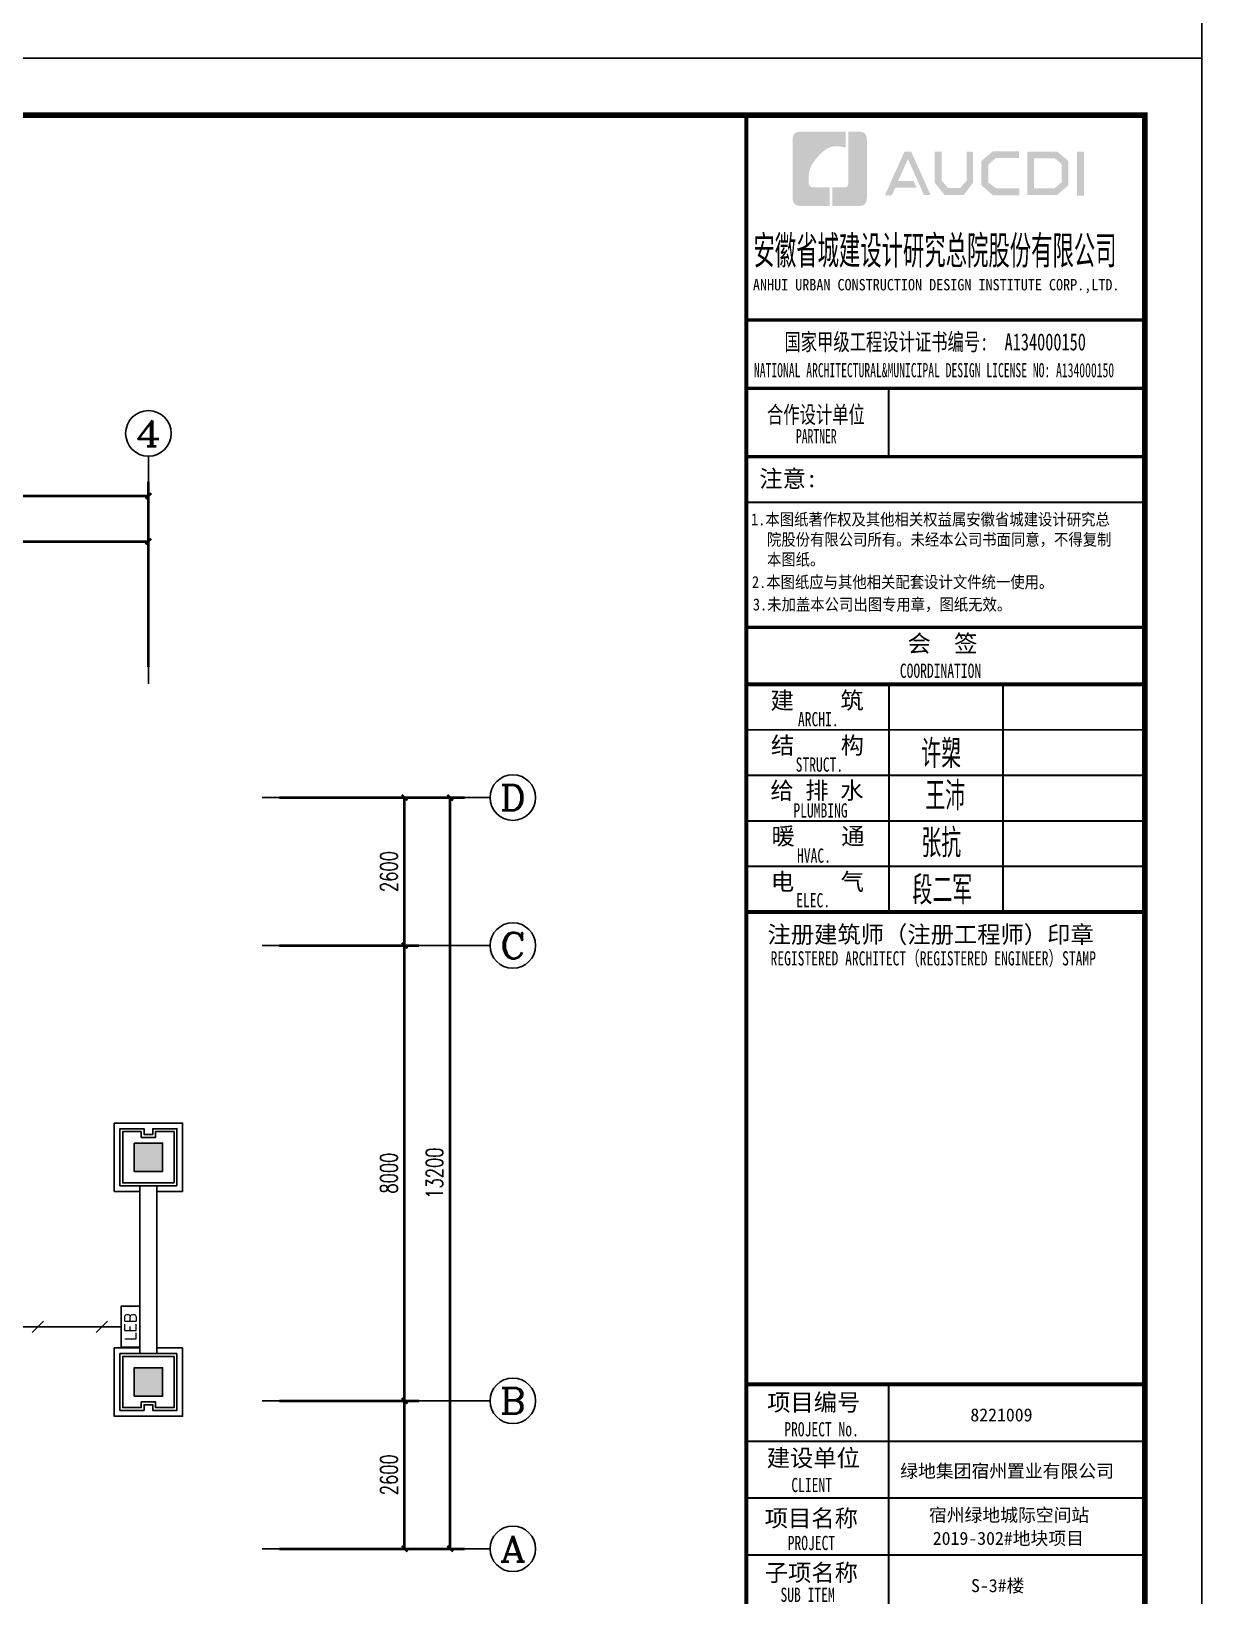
# Model space of a CAD drawing. Extents: x 621174 to 1725648, y -986053 to 860327.
# Drawn here: x 736054 to 756610, y -971068 to -943578 of the extents above; entities that cross this region are included whole.
import ezdxf
from ezdxf.enums import TextEntityAlignment as Align

# ---------------------------------------------------------------- set-up
doc = ezdxf.new("R2010")
doc.units = 0
doc.header["$LTSCALE"] = 1000
doc.header["$MEASUREMENT"] = 0
doc.linetypes.add('CENTER2', pattern=[1.125, 0.75, -0.125, 0.125, -0.125])
doc.layers.get('Defpoints').update_dxf_attribs({"color": 8})
for name, color, linetype in [('0-看线', 8, 'Continuous'), ('AXIS', 8, 'Continuous'), ('AXIS_TEXT', 8, 'Continuous'), ('C-AXIS(轴号)', 8, 'Continuous'), ('C-AXIS-T(字)', 8, 'Continuous'), ('COLUMN', 8, 'Continuous'), ('EQUIP-照明', 3, 'Continuous'), ('PUB_TITLE', 7, 'Continuous'), ('SHTLN', 4, 'Continuous'), ('WIRE-接地', 2, 'Continuous'), ('图框', 140, 'Continuous'), ('图签文字', 147, 'Continuous'), ('外包石材', 8, 'Continuous'), ('折板线', 8, 'Continuous'), ('立面线', 8, 'Continuous')]:
    doc.layers.add(name, color=color, linetype=linetype)
for name, color, linetype, lineweight in [('PUB_HATCH', 8, 'Continuous', 9), ('WALL', 8, 'Continuous', 40), ('图签', 147, 'Continuous', 18)]:
    doc.layers.add(name, color=color, linetype=linetype, lineweight=lineweight)
doc.styles.add('_TCH_AXIS', font='COMPLEX', dxfattribs={"bigfont": 'GBCBIG'})
doc.styles.add('_TCH_DIM_T3', font='SIMPLEX', dxfattribs={"width": 0.705882, "bigfont": 'GBCBIG'})
doc.styles.add('_TEL_DIM', font='SIMPLEX', dxfattribs={"width": 0.8, "height": 3.5, "bigfont": 'HZTXT'})
doc.styles.add('COMPLEX', font='COMPLEX')
doc.styles.add('HT', font='simhei.ttf')
doc.styles.add('宋体', font='', dxfattribs={"height": 50})
doc.styles.add('建筑图签-1', font='simhei.ttf', dxfattribs={"width": 0.7})
doc.styles.add('建筑图签-2', font='TXT.shx', dxfattribs={"width": 0.5, "bigfont": 'HZTXT.shx'})
doc.styles.get('宋体').set_extended_font_data('SimSun')
doc.dimstyles.new('_TCH_ARCH&&100', dxfattribs={"dimtxt": 297.5, "dimasz": 100, "dimexe": 250, "dimexo": 300, "dimgap": 126.25, "dimtad": 1, "dimdec": 0, "dimzin": 0, "dimdsep": 46, "dimtxsty": '_TCH_DIM_T3', "dimblk": 'ARCHTICK', "dimcen": 0.09, "dimclrt": 7, "dimazin": 2, "dimtfac": 1, "dimtdec": 0, "dimtix": 1, "dimtmove": 2, "dimatfit": 3, "dimfxl": 1, "dimtolj": 1, "dimtzin": 0, "dimarcsym": 0})

# ---------------------------------------------------------------- blocks, each defined once
blk = doc.blocks.new('院标1')
h = blk.add_hatch(color=150)
h.dxf.hatch_style = 1
h.set_gradient(color1=(33, 113, 253), color2=(33, 113, 253), tint=1, name='INVCURVED')
edge = h.paths.add_edge_path()
edge.add_spline(control_points=[(116373, 648379), (116379, 648379), (116382, 648379), (116391, 648379), (116391, 648379), (116391, 648379), (116616, 648379), (116616, 648379), (116616, 648379), (116616, 648379), (116616, 648054), (116616, 648054), (116616, 648054), (116616, 648054), (116108, 648054), (116108, 648054), (116108, 648054), (116028, 648054), (115963, 648111), (115963, 648199), (115963, 648199), (115963, 648199), (115963, 649215), (115963, 649215), (115963, 649215), (115963, 649295), (116018, 649360), (116108, 649360), (116108, 649360), (116108, 649360), (116897, 649360), (116897, 649360), (116897, 649360), (116897, 649360), (116897, 649080), (116897, 649080), (116897, 649080), (116897, 649080), (116566, 649140), (116356, 648859), (116356, 648859), (116245, 648719), (116240, 648545), (116247, 648466), (116247, 648466), (116254, 648386), (116247, 648466), (116247, 648466), (116247, 648466), (116247, 648466), (116258, 648374), (116373, 648379)], knot_values=[0, 0, 0, 0, 0.071429, 0.071429, 0.071429, 0.107143, 0.142857, 0.142857, 0.142857, 0.178571, 0.214286, 0.214286, 0.214286, 0.25, 0.285714, 0.285714, 0.285714, 0.321429, 0.357143, 0.357143, 0.357143, 0.392857, 0.428571, 0.428571, 0.428571, 0.464286, 0.5, 0.5, 0.5, 0.535714, 0.571429, 0.571429, 0.571429, 0.607143, 0.642857, 0.642857, 0.642857, 0.678571, 0.714286, 0.714286, 0.714286, 0.75, 0.785714, 0.785714, 0.785714, 0.821429, 0.857143, 0.857143, 0.857143, 0.928571, 1, 1, 1, 1], degree=3, periodic=0)
h = blk.add_hatch(color=150)
h.dxf.hatch_style = 1
h.set_gradient(color1=(33, 113, 253), color2=(33, 113, 253), tint=1, name='INVCURVED')
edge = h.paths.add_edge_path()
edge.add_spline(control_points=[(117268, 649215), (117268, 649215), (117268, 648199), (117268, 648199), (117268, 648199), (117268, 648114), (117212, 648054), (117123, 648054), (117123, 648054), (117123, 648054), (116663, 648054), (116663, 648054), (116663, 648054), (116663, 648054), (116663, 648379), (116663, 648379), (116663, 648379), (116663, 648379), (116865, 648379), (116865, 648379), (116865, 648379), (116907, 648379), (116941, 648413), (116941, 648455), (116941, 648455), (116941, 648455), (116941, 649360), (116941, 649360), (116941, 649360), (116941, 649360), (117123, 649360), (117123, 649360), (117123, 649360), (117204, 649360), (117268, 649306), (117268, 649215)], knot_values=[0, 0, 0, 0, 0.1, 0.1, 0.1, 0.15, 0.2, 0.2, 0.2, 0.25, 0.3, 0.3, 0.3, 0.35, 0.4, 0.4, 0.4, 0.45, 0.5, 0.5, 0.5, 0.55, 0.6, 0.6, 0.6, 0.65, 0.7, 0.7, 0.7, 0.75, 0.8, 0.8, 0.8, 0.9, 1, 1, 1, 1], degree=3, periodic=0)
blk = doc.blocks.new('2q3q2342q35q2343r5q23rwetr')
at = {"layer": 'PUB_TITLE'}
h = blk.add_hatch(color=147, dxfattribs=at)
h.paths.add_polyline_path([(3533426, 3160669), (3533552, 3160669), (3533552, 3159898), (3533426, 3159898)])
h.paths.add_polyline_path([(3532673, 3160552), (3532673, 3160026), (3533034, 3160026), (3533158, 3160133), (3533158, 3160451), (3533038, 3160552)], flags=16)
h.paths.add_polyline_path([(3532555, 3160670), (3532555, 3159908), (3533078, 3159908), (3533276, 3160078), (3533276, 3160506), (3533081, 3160670)])
h.paths.add_polyline_path([(3532412, 3160674), (3532412, 3160558), (3532005, 3160558), (3531873, 3160447), (3531873, 3160128), (3532005, 3160025), (3532415, 3160025), (3532415, 3159904), (3531951, 3159904), (3531748, 3160078), (3531748, 3160506), (3531947, 3160674)])
h.paths.add_polyline_path([(3530929, 3160672), (3531050, 3160672), (3531050, 3160161), (3531164, 3160030), (3531375, 3160030), (3531489, 3160161), (3531489, 3160672), (3531603, 3160672), (3531603, 3160124), (3531438, 3159907), (3531101, 3159907), (3530929, 3160126)])
h.paths.add_polyline_path([(3530398, 3160671), (3530515, 3160671), (3530857, 3159906), (3530741, 3159906), (3530459, 3160540), (3530284, 3160152), (3530556, 3160152), (3530616, 3160037), (3530236, 3160037), (3530177, 3159904), (3530054, 3159904)])
at = {"layer": '图框'}
for p, q in [((3527618, 3157710), (3534618, 3157710)), ((3527618, 3157710), (3534618, 3157710)), ((3527618, 3156510), (3534618, 3156510))]:
    blk.add_line(p, q, dxfattribs=at)
for points, const_width in [([(3527618, 3121310), (3527618, 3161310)], 70), ([(3527618, 3157710), (3534618, 3157710)], 60), ([(3527618, 3156510), (3534618, 3156510)], 60), ([(3527618, 3156510), (3534618, 3156510)], 60), ([(3530118, 3156510), (3530118, 3155310)], 35), ([(3527618, 3155310), (3534618, 3155310)], 60), ([(3527618, 3155310), (3534618, 3155310)], 60), ([(3527618, 3154510), (3534618, 3154510)], 35), ([(3527626, 3152310), (3534626, 3152310)], 60), ([(3527626, 3151310), (3534626, 3151310)], 70), ([(3527626, 3151310), (3534626, 3151310)], 70), ([(3530126, 3151310), (3530126, 3147310)], 35), ([(3532126, 3151310), (3532126, 3147310)], 35), ([(3527626, 3150510), (3534626, 3150510)], 35), ([(3527626, 3149710), (3534626, 3149710)], 35), ([(3527626, 3148910), (3534626, 3148910)], 35), ([(3527626, 3148110), (3534626, 3148110)], 35), ([(3527626, 3147310), (3534626, 3147310)], 70), ([(3527618, 3139010), (3534618, 3139010)], 70), ([(3527618, 3139010), (3534618, 3139010)], 70), ([(3530118, 3135010), (3530118, 3139010)], 35), ([(3527618, 3138010), (3534618, 3138010)], 35), ([(3527618, 3137010), (3534618, 3137010)], 35), ([(3527618, 3136010), (3534618, 3136010)], 35)]:
    blk.add_lwpolyline(points, dxfattribs=dict(at, const_width=const_width))
blk.add_blockref('院标1', (3412469, 2511661))
at = {"layer": 'PUB_TITLE', "style": 'HT', "width": 0.88}
for s, p in [('1.本图纸著作权及其他相关权益属安徽省城建设计研究总', (3527703, 3154103)), ('院股份有限公司所有。未经本公司书面同意，不得复制', (3527983, 3153749)), ('本图纸。', (3527983, 3153399)), (' 2.本图纸应与其他相关配套设计文件统一使用。 ', (3527593, 3153002)), ('3.未加盖本公司出图专用章，图纸无效。', (3527736, 3152608))]:
    blk.add_text(s, height=210, dxfattribs=at).set_placement(p)
at = {"layer": '图签', "color": 2, "style": '宋体'}
for s, height, p in [('8221009', 229.3, (3531555, 3138358)), ('绿地集团宿州置业有限公司', 229.34, (3530323, 3137372)), ('宿州绿地城际空间站', 229.3, (3530828, 3136598)), ('2019-302#地块项目', 229.34, (3530895, 3136189)), ('S-3#楼', 229.3, (3531567, 3135358))]:
    blk.add_text(s, height=height, dxfattribs=at).set_placement(p)
at = {"layer": '图签文字', "color": 7, "style": '建筑图签-1'}
for s, height, width, p in [('安徽省城建设计研究总院股份有限公司', 500, 0.55, (3527746, 3158687)), ('国家甲级工程设计证书编号:  A134000150', 300, 0.7, (3528290, 3157177)), ('合作设计单位', 300, 0.7, (3527983, 3155900))]:
    blk.add_text(s, height=height, dxfattribs=dict(at, width=width)).set_placement(p)
at = {"layer": '图签文字', "linetype": 'Continuous', "style": '建筑图签-1', "width": 0.91}
blk.add_text('ANHUI URBAN CONSTRUCTION DESIGN INSTITUTE CORP.,LTD.', height=200, dxfattribs=at).set_placement((3527736, 3158232))
at = {"layer": '图签文字', "style": '建筑图签-1'}
for s, width, p in [('NATIONAL ARCHITECTURAL&MUNICIPAL DESIGN LICENSE NO: A134000150', 0.6, (3527754, 3156705)), ('PARTNER', 0.6, (3528492, 3155544)), ('COORDINATION', 0.7, (3530317, 3151423)), ('ARCHI.', 0.7, (3528527, 3150572)), ('STRUCT.', 0.7, (3528487, 3149775)), ('PLUMBING', 0.7, (3528447, 3148969)), ('HVAC.', 0.7, (3528511, 3148175)), ('ELEC.', 0.7, (3528496, 3147391)), ('REGISTERED ARCHITECT（REGISTERED ENGINEER）STAMP', 0.7, (3528046, 3146369)), ('PROJECT No.', 0.7, (3528287, 3138095, -1799)), ('CLIENT', 0.7, (3528411, 3137116)), ('PROJECT', 0.7, (3528347, 3136097)), ('SUB ITEM', 0.7, (3528220, 3135186))]:
    blk.add_text(s, height=250, dxfattribs=dict(at, width=width)).set_placement(p)
at = {"layer": '图签文字', "color": 7, "style": '建筑图签-1'}
for s, p in [('注意:', (3527849, 3154773)), ('会  签', (3530452, 3151878)), ('建    筑', (3528047, 3150877)), ('结    构', (3528052, 3150089)), ('给 排 水', (3528043, 3149295)), ('暖    通', (3528061, 3148492)), ('电    气', (3528051, 3147692)), ('注册建筑师（注册工程师）印章', (3527993, 3146764)), ('项目编号', (3527986, 3138543)), ('建设单位', (3527978, 3137565)), ('项目名称', (3527944, 3136507)), ('子项名称', (3527944, 3135551))]:
    blk.add_text(s, height=300, dxfattribs=at).set_placement(p)
at = {"layer": '图签文字', "color": 1, "style": '建筑图签-2', "width": 0.7}
for s, p in [('许槊', (3530692, 3149838)), ('王沛', (3530763, 3149097)), ('张抗', (3530694, 3148269)), ('段二军', (3530538, 3147442))]:
    blk.add_text(s, height=500, dxfattribs=at).set_placement(p)
blk = doc.blocks.new('_FZH')
blk.add_lwpolyline([(-0.5, -0.5), (0.5, -0.5), (0.5, 0.5), (-0.5, 0.5)], close=True)
at = {"layer": 'PUB_HATCH'}
blk.add_solid([(-0.5, -0.5), (0.5, -0.5), (-0.5, 0.5), (0.5, 0.5)], dxfattribs=at)
blk = doc.blocks.new('12412341231')
at = {"layer": 'COLUMN', "xscale": -500.0000000000009, "yscale": 500.0000000000008, "zscale": 500, "rotation": 180}
blk.add_blockref('_FZH', (18500, 7130), dxfattribs=at)
at = {"layer": 'COLUMN', "xscale": 500, "yscale": 500, "zscale": 500}
blk.add_blockref('_FZH', (18500, 3180), dxfattribs=at)
blk = doc.blocks.new('_ArchTick')
at = {"color": 0, "linetype": 'ByBlock', "const_width": 0.4}
blk.add_lwpolyline([(-0.5, -0.5), (0.5, 0.5)], dxfattribs=at)
blk = doc.blocks.new('*D29')
at = {"layer": 'AXIS', "color": 0, "lineweight": -2, "transparency": 16777216}
for p, q in [((1687158, 1158728), (1690408, 1158728)), ((1690158, 1145529), (1690158, 1158728)), ((1687158, 1145529), (1690408, 1145529))]:
    blk.add_line(p, q, dxfattribs=at)
at = {"layer": 'Defpoints', "color": 0, "transparency": 16777216}
for p in [(1686858, 1158728), (1690158, 1158728), (1686858, 1145529)]:
    blk.add_point(p, dxfattribs=at)
at = {"layer": 'AXIS', "color": 0, "lineweight": -2, "transparency": 16777216, "xscale": 100, "yscale": 100, "zscale": 100}
for p, rotation in [((1690158, 1158728), 90), ((1690158, 1145529), 270)]:
    blk.add_blockref('_ArchTick', p, dxfattribs=dict(at, rotation=rotation))
at = {"layer": 'AXIS', "color": 7, "transparency": 16777216, "insert": (1689883, 1152129), "char_height": 297.5, "attachment_point": 5, "rotation": 90, "style": '_TCH_DIM_T3'}
blk.add_mtext('\\A1;13200', dxfattribs=at)
blk = doc.blocks.new('*D28')
at = {"layer": 'AXIS', "color": 0, "lineweight": -2, "transparency": 16777216}
for p, q in [((1687158, 1158728), (1689608, 1158728)), ((1689358, 1156128), (1689358, 1158728)), ((1687158, 1156128), (1689608, 1156128))]:
    blk.add_line(p, q, dxfattribs=at)
at = {"layer": 'Defpoints', "color": 0, "transparency": 16777216}
for p in [(1686858, 1158728), (1689358, 1158728), (1686858, 1156128)]:
    blk.add_point(p, dxfattribs=at)
at = {"layer": 'AXIS', "color": 0, "lineweight": -2, "transparency": 16777216, "xscale": 100, "yscale": 100, "zscale": 100}
for p, rotation in [((1689358, 1158728), 90), ((1689358, 1156128), 270)]:
    blk.add_blockref('_ArchTick', p, dxfattribs=dict(at, rotation=rotation))
at = {"layer": 'AXIS', "color": 7, "transparency": 16777216, "insert": (1689083, 1157428), "char_height": 297.5, "attachment_point": 5, "rotation": 90, "style": '_TCH_DIM_T3'}
blk.add_mtext('\\A1;2600', dxfattribs=at)
blk = doc.blocks.new('*D27')
at = {"layer": 'AXIS', "color": 0, "lineweight": -2, "transparency": 16777216}
for p, q in [((1687158, 1156128), (1689608, 1156128)), ((1689358, 1148129), (1689358, 1156128)), ((1687158, 1148129), (1689608, 1148129))]:
    blk.add_line(p, q, dxfattribs=at)
at = {"layer": 'Defpoints', "color": 0, "transparency": 16777216}
for p in [(1686858, 1156128), (1689358, 1156128), (1686858, 1148129)]:
    blk.add_point(p, dxfattribs=at)
at = {"layer": 'AXIS', "color": 0, "lineweight": -2, "transparency": 16777216, "xscale": 100, "yscale": 100, "zscale": 100}
for p, rotation in [((1689358, 1156128), 90), ((1689358, 1148129), 270)]:
    blk.add_blockref('_ArchTick', p, dxfattribs=dict(at, rotation=rotation))
at = {"layer": 'AXIS', "color": 7, "transparency": 16777216, "insert": (1689083, 1152129), "char_height": 297.5, "attachment_point": 5, "rotation": 90, "style": '_TCH_DIM_T3'}
blk.add_mtext('\\A1;8000', dxfattribs=at)
blk = doc.blocks.new('*D26')
at = {"layer": 'AXIS', "color": 0, "lineweight": -2, "transparency": 16777216}
for p, q in [((1687158, 1148129), (1689608, 1148129)), ((1689358, 1145529), (1689358, 1148129)), ((1687158, 1145529), (1689608, 1145529))]:
    blk.add_line(p, q, dxfattribs=at)
at = {"layer": 'Defpoints', "color": 0, "transparency": 16777216}
for p in [(1686858, 1148129), (1689358, 1148129), (1686858, 1145529)]:
    blk.add_point(p, dxfattribs=at)
at = {"layer": 'AXIS', "color": 0, "lineweight": -2, "transparency": 16777216, "xscale": 100, "yscale": 100, "zscale": 100}
for p, rotation in [((1689358, 1148129), 90), ((1689358, 1145529), 270)]:
    blk.add_blockref('_ArchTick', p, dxfattribs=dict(at, rotation=rotation))
at = {"layer": 'AXIS', "color": 7, "transparency": 16777216, "insert": (1689083, 1146829), "char_height": 297.5, "attachment_point": 5, "rotation": 90, "style": '_TCH_DIM_T3'}
blk.add_mtext('\\A1;2600', dxfattribs=at)
blk = doc.blocks.new('*D17')
at = {"layer": 'AXIS', "color": 0, "lineweight": -2, "transparency": 16777216}
for p, q in [((1661158, 1161028), (1661158, 1164278)), ((1684858, 1161028), (1684858, 1164278)), ((1661158, 1164028), (1684858, 1164028))]:
    blk.add_line(p, q, dxfattribs=at)
at = {"layer": 'Defpoints', "color": 0, "transparency": 16777216}
for p in [(1684858, 1164028), (1661158, 1160728), (1684858, 1160728)]:
    blk.add_point(p, dxfattribs=at)
at = {"layer": 'AXIS', "color": 0, "lineweight": -2, "transparency": 16777216, "xscale": 100, "yscale": 100, "zscale": 100, "rotation": 180}
blk.add_blockref('_ArchTick', (1661158, 1164028), dxfattribs=at)
at = {"layer": 'AXIS', "color": 0, "lineweight": -2, "transparency": 16777216, "xscale": 100, "yscale": 100, "zscale": 100}
blk.add_blockref('_ArchTick', (1684858, 1164028), dxfattribs=at)
at = {"layer": 'AXIS', "color": 7, "transparency": 16777216, "insert": (1673008, 1164303), "char_height": 297.5, "attachment_point": 5, "style": '_TCH_DIM_T3'}
blk.add_mtext('\\A1;23700', dxfattribs=at)
blk = doc.blocks.new('*D16')
at = {"layer": 'AXIS', "color": 0, "lineweight": -2, "transparency": 16777216}
for p, q in [((1679408, 1161028), (1679408, 1163478)), ((1684858, 1161028), (1684858, 1163478)), ((1679408, 1163228), (1684858, 1163228))]:
    blk.add_line(p, q, dxfattribs=at)
at = {"layer": 'Defpoints', "color": 0, "transparency": 16777216}
for p in [(1684858, 1163228), (1679408, 1160728), (1684858, 1160728)]:
    blk.add_point(p, dxfattribs=at)
at = {"layer": 'AXIS', "color": 0, "lineweight": -2, "transparency": 16777216, "xscale": 100, "yscale": 100, "zscale": 100, "rotation": 180}
blk.add_blockref('_ArchTick', (1679408, 1163228), dxfattribs=at)
at = {"layer": 'AXIS', "color": 0, "lineweight": -2, "transparency": 16777216, "xscale": 100, "yscale": 100, "zscale": 100}
blk.add_blockref('_ArchTick', (1684858, 1163228), dxfattribs=at)
at = {"layer": 'AXIS', "color": 7, "transparency": 16777216, "insert": (1682133, 1163503), "char_height": 297.5, "attachment_point": 5, "style": '_TCH_DIM_T3'}
blk.add_mtext('\\A1;5450', dxfattribs=at)
blk = doc.blocks.new('_AXISO')
blk.add_circle((0, 0), 0.5)
at = {"layer": 'AXIS_TEXT', "style": 'COMPLEX', "width": 1.041667}
blk.add_attdef('A', text='', height=0.56, dxfattribs=at).set_placement((-0.25, -0.28), (0.25, -0.28), align=Align.FIT)
blk = doc.blocks.new('$equip$00002534')
for p, q in [((-0.72, 0.66), (-0.72, 0)), ((0.72, 0.66), (-0.72, 0.66)), ((0.72, 0), (0.72, 0.66)), ((-0.72, 0), (0.72, 0))]:
    blk.add_line(p, q)
blk.add_lwpolyline([(-0.72, 0.66), (-0.72, 0), (0.72, 0), (0.72, 0.66), (-0.72, 0.66), (-0.72, 0)])
for p in [(0, 0.66), (-0.72, 0.33), (0, 0), (0.72, 0.33)]:
    blk.add_point(p)
at = {"color": 7, "style": '_TEL_DIM'}
blk.add_attdef('$TEXT$', text='', height=0.4, dxfattribs=at).set_placement((0, 0.33), align=Align.MIDDLE_CENTER)
at = {"color": 7, "style": '_TEL_DIM', "flags": 1}
blk.add_attdef('A', text='', height=0.00002, dxfattribs=at).set_placement((0, 0), align=Align.MIDDLE_CENTER)
blk = doc.blocks.new('$TelecSys$00000008')
blk.add_line((0.4, 0.4), (-0.4, -0.4))
blk = doc.blocks.new('SDFGSDFHJJ')
at = {"layer": '0-看线', "color": 8}
for points in [[(1684708, 1151908.4), (1684708, 1148958.8)], [(1685008, 1151908.4), (1685008, 1148958.8)]]:
    blk.add_lwpolyline(points, dxfattribs=at)
at = {"layer": 'C-AXIS(轴号)', "color": 8}
for p, q in [((1684858, 1160728.4), (1684858, 1164728.4)), ((1686858, 1158728.4), (1690858, 1158728.4)), ((1686858, 1156128.4), (1690858, 1156128.4)), ((1686858, 1148128.8), (1690858, 1148128.8)), ((1686858, 1145528.8), (1690858, 1145528.8))]:
    blk.add_line(p, q, dxfattribs=at)
at = {"layer": '外包石材', "color": 8}
for points in [[(1685358, 1151908.4), (1685358, 1152908.4), (1684933, 1152908.4), (1684933, 1152808.4), (1684783, 1152808.4), (1684783, 1152908.4), (1684358, 1152908.4), (1684358, 1151908.4)], [(1685308, 1151958.4), (1685308, 1152858.4), (1684983, 1152858.4), (1684983, 1152758.4), (1684733, 1152758.4), (1684733, 1152858.4), (1684408, 1152858.4), (1684408, 1151958.4)], [(1685358, 1148958.8), (1685358, 1147958.8), (1684933, 1147958.8), (1684933, 1148058.8), (1684783, 1148058.8), (1684783, 1147958.8), (1684358, 1147958.8), (1684358, 1148958.8)], [(1685308, 1148908.8), (1685308, 1148008.8), (1684983, 1148008.8), (1684983, 1148108.8), (1684733, 1148108.8), (1684733, 1148008.8), (1684408, 1148008.8), (1684408, 1148908.8)]]:
    blk.add_lwpolyline(points, close=True, dxfattribs=at)
at = {"layer": '立面线', "color": 8}
for points in [[(1684708, 1151808.4), (1684258, 1151808.4), (1684258, 1153008.4), (1685458, 1153008.4), (1685458, 1151808.4), (1685008, 1151808.4)], [(1685008, 1149058.8), (1685458, 1149058.8), (1685458, 1147858.8), (1684258, 1147858.8), (1684258, 1149058.8), (1684708, 1149058.8)]]:
    blk.add_lwpolyline(points, dxfattribs=at)
at = {"layer": 'C-AXIS(轴号)', "color": 8}
ref = blk.add_blockref('_AXISO', (1684858, 1165128.4), dxfattribs=dict(at, xscale=800, yscale=800, zscale=800))
ref.add_attrib('A', '4', dxfattribs={"layer": 'C-AXIS-T(字)', "height": 452.5, "style": '_TCH_AXIS', "width": 1.3125}).set_placement((1684631.7, 1164902.1), (1685084.3, 1164902.1), align=Align.FIT)
ref = blk.add_blockref('_AXISO', (1691258, 1158728.4), dxfattribs=dict(at, xscale=800, yscale=800, zscale=800))
ref.add_attrib('A', 'D', dxfattribs={"layer": 'C-AXIS-T(字)', "height": 452.5, "style": '_TCH_AXIS', "width": 1.235294}).set_placement((1691031.7, 1158502.1), (1691484.3, 1158502.1), align=Align.FIT)
ref = blk.add_blockref('_AXISO', (1691258, 1156128.4), dxfattribs=dict(at, xscale=800, yscale=800, zscale=800))
ref.add_attrib('A', 'C', dxfattribs={"layer": 'C-AXIS-T(字)', "height": 452.5, "style": '_TCH_AXIS', "width": 1.4}).set_placement((1691031.7, 1155902.1), (1691484.3, 1155902.1), align=Align.FIT)
ref = blk.add_blockref('_AXISO', (1691258, 1148128.8), dxfattribs=dict(at, xscale=800, yscale=800, zscale=800))
ref.add_attrib('A', 'B', dxfattribs={"layer": 'C-AXIS-T(字)', "height": 452.5, "style": '_TCH_AXIS', "width": 1.235294}).set_placement((1691031.7, 1147902.6), (1691484.3, 1147902.6), align=Align.FIT)
ref = blk.add_blockref('_AXISO', (1691258, 1145528.8), dxfattribs=dict(at, xscale=800, yscale=800, zscale=800))
ref.add_attrib('A', 'A', dxfattribs={"layer": 'C-AXIS-T(字)', "height": 452.5, "style": '_TCH_AXIS', "width": 1.166667}).set_placement((1691031.7, 1145302.6), (1691484.3, 1145302.6), align=Align.FIT)
at = {"layer": 'WALL', "color": 8}
blk.add_blockref('12412341231', (1666358, 1145278.9), dxfattribs=at)
at = {"layer": 'AXIS', "color": 8}
for p1, p2, distance, picture, middle in [((1661158, 1160728.4), (1684858, 1160728.4), 3300, '*D17', (1673008, 1164303.4)), ((1679408, 1160728.4), (1684858, 1160728.4), 2500, '*D16', (1682133, 1163503.4)), ((1686858, 1145528.8), (1686858, 1158728.4), -3300, '*D29', (1689883, 1152128.6)), ((1686858, 1156128.4), (1686858, 1158728.4), -2500, '*D28', (1689083, 1157428.4)), ((1686858, 1148128.8), (1686858, 1156128.4), -2500, '*D27', (1689083, 1152128.6)), ((1686858, 1145528.8), (1686858, 1148128.8), -2500, '*D26', (1689083, 1146828.8))]:
    dim = blk.add_aligned_dim(p1=p1, p2=p2, distance=distance, dimstyle='_TCH_ARCH&&100', dxfattribs=at)
    dim.commit()
    dim.dimension.update_dxf_attribs({"geometry": picture, "text_midpoint": middle})

msp = doc.modelspace()

# ---------------------------------------------------------------- linework, layer by layer
at = {"layer": 'WIRE-接地', "linetype": 'CENTER2', "const_width": 30}
msp.add_lwpolyline([(737631, -966343), (732453, -966343)], dxfattribs=at)
at = {"layer": '图框'}
for points in [[(697210, -944053), (756610, -944053), (756610, -902053), (697210, -902053)], [(697210, -986053), (756610, -986053), (756610, -944053), (697210, -944053)]]:
    msp.add_lwpolyline(points, close=True, dxfattribs=at)
at = {"layer": '图框', "const_width": 100}
msp.add_lwpolyline([(699710, -985053), (755610, -985053), (755610, -945053), (699710, -945053)], close=True, dxfattribs=at)

# ---------------------------------------------------------------- block references
at = {"layer": 'EQUIP-照明', "xscale": 500, "yscale": 500, "zscale": 500, "rotation": 90}
msp.add_blockref('$equip$00002534', (737961, -966343), dxfattribs=at).add_auto_attribs({'$TEXT$': 'LEB'})
at = {"layer": 'SHTLN', "xscale": 250, "yscale": 250, "zscale": 250, "rotation": 180}
for p in [(736167, -966343), (737292, -966343)]:
    msp.add_blockref('$TelecSys$00000008', p, dxfattribs=at)
at = {"layer": 'WALL'}
msp.add_blockref('SDFGSDFHJJ', (-946747, -2115772), dxfattribs=at)
at = {"layer": '折板线'}
msp.add_blockref('2q3q2342q35q2343r5q23rwetr', (-2779008, -4106363), dxfattribs=at)

doc.saveas('drawing.dxf')
